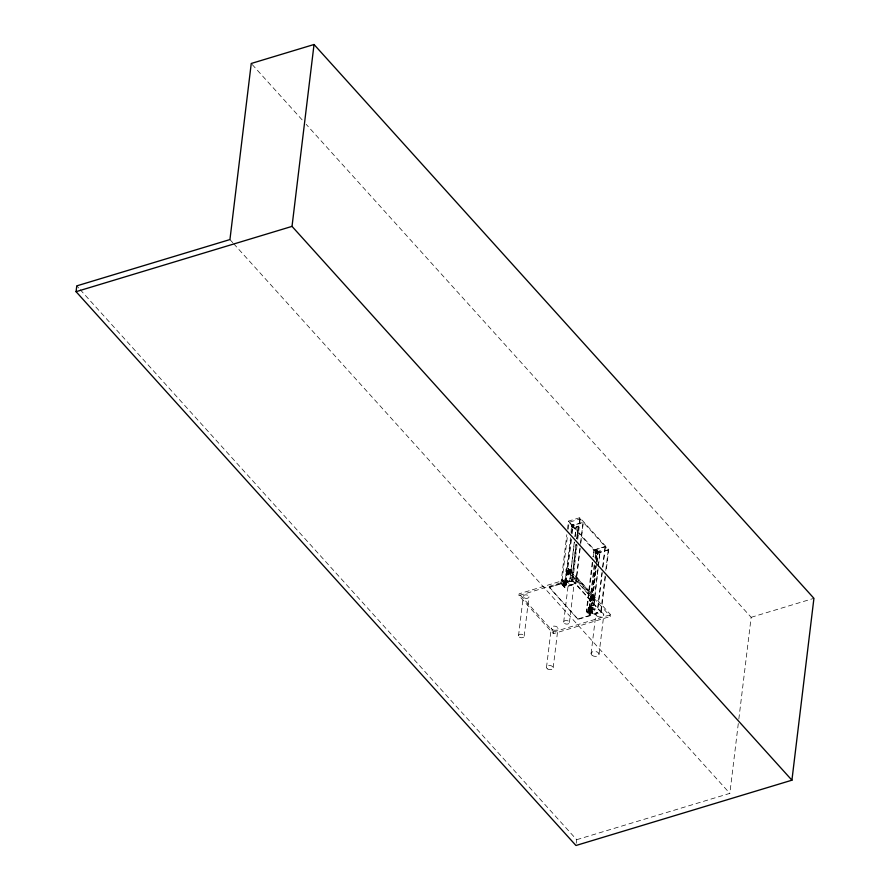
<?xml version="1.0" encoding="UTF-8"?>
<svg xmlns="http://www.w3.org/2000/svg" width="890" height="890" viewBox="0 0 890 890"><rect width="100%" height="100%" fill="white"/><g stroke="black" fill="none" stroke-linecap="round" stroke-linejoin="round"><path stroke-width="0.67" stroke-dasharray="4.45 3.34" d="M570.802 572.415C570.234 572.148 569.767 572.303 569.556 569.589M570.568 570.913L570.356 570.023M565.25 583.929C563.548 584.062 565.973 585.231 566.173 584.196M566.196 583.273C564.293 583.784 567.23 582.906 566.574 584.363M589.458 610.852L590.003 609.572M573.883 525.167C572.615 524.132 574.35 526.568 573.205 525.278M596 551.344C594.298 553.48 597.891 551.388 597.212 550.955M597.001 550.743C596.5 549.976 595.888 552 596.934 551.333M596.5 551.922L596.133 552.701L596.411 551.622M569.466 570.612L570.178 570.323L594.342 597.134M569.633 570.757L569.422 569.9L569.6 570.79M569.767 570.679L570.39 571.08L569.678 570.924M589.28 608.193C587.556 611.575 591.627 608.771 588.946 609.728C586.777 611.53 591.427 611.741 590.037 609.95M595.254 551.722L595.577 552.256L595.254 551.422M570.223 571.636L569.823 570.557L569.422 573.917L570.668 574.061L570.078 573.316L566.073 574.617L566.485 571.235L571.013 569.867L571.213 570.712L568.666 568.454L566.107 569.222L565.806 571.758L567.597 573.75L570.134 573.015M566.263 571.48L566.34 573.104L567.241 573.027M590.649 597.713L589.658 600.85L590.226 601.373C594.843 601.918 594.709 597.98 593.129 600.183L591.716 600.616C588.49 598.614 591.082 600.906 590.526 599.037M565.306 584.875L566.162 583.673L564.75 584.263L565.017 583.128L566.741 584.363L567.041 580.781M566.385 582.46C565.684 581.059 565.907 584.074 565.907 583.896M570.167 572.036L569.878 571.502L569.767 572.136M589.202 610.952C591.861 607.57 589.047 614.044 588.679 610.151M588.624 610.451L589.636 610.173M592.862 599.382L593.663 598.859M593.663 598.425L593.986 598.814M593.663 597.624L594.264 597.101L593.852 597.568M573.16 525.122C570.957 527.748 575.129 524.41 572.86 525.923C570.601 526.78 575.218 526.902 573.46 524.688M596.211 551.566C594.698 550.187 596.956 553.524 595.721 551.333C595.176 552.501 597.401 549.13 597.101 551.021M570.568 571.013L569.878 570.312M596.5 552.289L595.21 551.366L596.923 553.491L595.944 553.791L594.898 552.634L595.132 550.732L596.6 550.721M570.223 570.468C569.589 572.326 570.19 569.277 570.356 570.79M569.622 570.557L569.455 570.034M572.804 526.624L573.783 525.022M572.938 526.947L573.427 526.468M596.1 553.269L595.21 552.212L596.222 550.432L595.866 552.879M565.806 583.684L564.438 583.951M571.87 525.645L593.741 549.987L592.907 556.828M573.783 525.278C571.858 524.199 571.836 526.735 573.505 524.788M566.285 584.363L565.918 582.95M588.412 610.54L589.314 610.429L589.113 611.174M596.823 550.543L596.923 553.491M571.057 570.846C568.243 572.782 569.266 568.61 570.59 569.311M518.914 595.555L519.126 593.808L576.175 576.553L610.607 614.712L610.395 616.459L553.346 633.702L518.914 595.555L575.964 578.3L610.395 616.459M518.514 635.816L523.276 596.445M524.166 636.172L528.938 596.79M605.445 576.72L601.128 612.387L578.044 619.362L549.197 587.411L560.923 583.451L564.438 587.344L575.852 583.896L580.491 545.592M546.505 667.366L551.266 627.995M553.346 633.702L553.558 631.967L519.126 593.808M560.923 583.451L566.83 534.668M567.486 529.25L568.465 521.117L579.88 517.668L608.727 549.62L606.101 571.302M564.75 587.255L561.657 583.829L567.62 534.59M568.287 529.116L569.111 522.274L580.224 518.914L583.117 522.13L580.636 542.644M553.191 667.778L557.952 628.407M566.852 580.97L566.407 584.474L563.426 585.375L563.737 582.85L566.707 581.949M564.327 581.804L563.704 585.242L564.026 581.693L567.13 580.881L565.183 578.723L562.168 579.635L564.126 581.793M564.038 584.163L564.449 581.76M565.183 578.723L565.039 579.957L566.885 582.015M565.706 583.128L564.527 584.051L565.35 583.317M563.426 585.375L561.879 583.662L562.191 581.137L565.172 580.236L565.028 583.05M573.894 525.801L573.661 527.714L572.682 528.004L571.647 526.858L571.87 524.944L573.316 525.211M564.438 587.344L570.523 537.805M571.069 532.632C570.802 527.403 573.004 523.064 573.716 525.412M572.537 527.08L571.947 526.424C572.648 523.721 571.814 526.802 573.26 526.88M565.606 583.028L570.946 539.017M571.602 533.533L572.493 526.424M564.661 583.973L565.74 584.062L565.039 581.515M566.207 581.159L566.029 582.683M572.504 527.114C573.649 527.97 572.003 525.1 573.26 526.435M571.514 539.084L565.862 583.028M572.181 533.6L572.593 524.711M568.143 573.727L567.253 573.405L568.654 572.915L568.832 571.424L568.132 571.158L567.742 574.84L567.153 574.473M568.054 571.769L567.342 571.424L567.965 571.892M567.809 571.158L568.343 572.048M572.982 527.214L573.104 526.524M567.664 572.971L566.485 572.848L568.309 572.537L567.809 574.985L568.198 571.135M568.666 568.454L568.365 570.98L593.719 600.116L593.819 599.548M567.965 574.929L568.421 570.968L570.813 573.694M568.688 571.124L568.788 568.666M567.52 574.183C564.928 574.172 569.622 574.918 568.265 573.405M568.421 572.982L568.599 571.491M568.187 574.862L568.599 573.36L567.842 572.281L568.265 572.771M563.682 622.143L568.443 582.772M569.845 574.306L570.123 570.768M570.078 573.316L570.167 569.489M574.273 541.966L569.667 581.726L571.703 581.103L576.164 544.279M574.929 536.514L576.086 526.969L578.122 526.346L576.82 538.828M569.667 581.726L574.451 542.177M575.118 536.715L576.086 526.969M570.968 573.649L571.269 571.113L568.999 568.599M575.975 544.079L571.703 581.103M576.631 538.628L578.122 526.346M601.128 612.387L572.281 580.425L576.598 544.769M577.421 537.994L579.88 517.668M577.076 544.903L572.771 580.469L561.657 583.829M577.732 539.429L580.224 518.914M569.422 622.499L574.183 583.128M575.964 578.3L576.175 576.553M579.98 548.118L575.674 583.684L564.56 587.044M580.658 544.224L583.306 522.33L571.881 525.823L583.117 522.13M578.044 619.362L549.252 586.977M578.1 618.928L589.77 615.402L586.288 611.552L592.25 562.302M592.74 562.413L586.777 611.664L597.891 608.304L602.196 572.737M593.408 556.94L594.231 550.098L605.345 546.738L608.237 549.953L605.756 570.479M590.17 608.148L589.603 607.381L588.49 607.714L587.912 612.064L588.39 608.471M592.573 613.288L591.027 611.575L591.327 609.038L592.873 610.751L592.573 613.288L589.592 614.189L588.045 612.476L588.357 609.939M596.144 553.191L595.666 552.468L596.834 552.089M594.209 564.783L589.047 609.672M595.032 557.93L595.944 551.633L595.076 551.277M591.305 598.024L590.738 597.235L589.892 601.106M589.102 610.929L590.026 609.995L589.391 610.874M590.215 600.984L590.671 600.439L589.903 600.594M595.944 553.791L596.333 550.676L595.154 551.055M588.98 608.66L594.776 564.861M595.443 559.376L596.745 551.822M590.181 600.439C594.464 585.442 590.437 604.188 590.504 600.728M590.014 609.439L590.281 607.826L589.97 609.383M589.892 598.403C591.26 600.049 591.383 595.911 592.128 597.235L591.716 600.616M596.979 551.244L596.422 552.968L596.4 551.767M589.592 614.189L589.903 611.652L588.301 609.795L588.913 611.196M590.226 601.373L591.349 600.616L591.716 596.778M605.1 575.952L600.794 611.519L589.681 614.879L595.644 565.606M596.311 560.144L597.134 553.313L594.231 550.098M589.77 615.402L595.666 566.63M596.322 561.201L597.312 553.079L568.465 521.117M590.682 610.051L591.049 607.592L590.76 609.962M589.058 611.297L590.148 610.585L588.234 608.515L591.249 607.603L590.459 611.652M596.801 562.28L598.113 551.377L600.149 550.754L593.741 605.511L591.705 606.135L596.634 563.648M591.705 606.135L596.322 567.942M596.979 562.491L598.113 551.377M592.729 599.671L593.129 596.411L593.953 596.167L594.609 596.901L594.231 600.082M593.129 600.183L593.129 596.411M588.045 612.476L594.453 610.585L592.595 608.515L592.74 607.28L588.323 608.615M593.964 596.2L594.12 600.194M593.741 605.511L600.149 550.754M594.453 610.585L594.609 609.35L592.74 607.28M591.094 653.538L595.855 614.167M602.007 572.526L597.702 608.093L586.288 611.552M602.675 567.052L605.156 546.538L583.306 522.33M602.853 567.264L605.345 546.738M599.026 654.261L603.787 614.89M576.253 843.186L576.676 839.704L79.566 288.972M576.676 839.704L729.845 793.379L738.667 720.477M738.834 719.098L751.149 617.304L306.171 124.333M569.455 569.856L570.501 569.433M566.173 573.416L566.285 574.506M567.108 573.238L566.351 573.783L566.941 573.127M590.682 599.015C592.317 599.359 589.981 600.45 591.038 599.259M591.005 599.404C589.981 600.817 591.85 599.293 590.604 598.358M591.183 599.715L591.383 598.013L590.192 598.436M591.272 598.981L591.116 599.949M571.747 525.456L572.448 526.724M572.526 526.135L572.003 525.667L572.504 526.48M564.783 584.363L566.351 583.673M566.351 583.929L566.507 584.508M569.088 569.967L569.856 571.781L570.957 571.491M571.269 571.113L569.589 571.591L569.945 571.091M570.824 571.347L570.178 571.469M589.102 607.648L589.013 607.547M590.215 610.529L589.091 609.205M569.133 569.867L569.177 570.902M573.305 526.001L573.672 525.556L573.527 526.791L572.359 527.392M569.667 569.711L569.099 569.789M571.892 525.534L572.726 524.488L573.605 525.011M572.726 524.777L572.092 525.723L572.96 526.513M566.752 584.33L566.162 584.73M597.045 551.477C597.301 549.931 594.72 550.02 595.977 551.121M590.059 597.824L591.171 598.547M565.495 583.896L566.696 583.15L566.073 582.46M565.74 584.062L566.04 583.473L565.183 583.629M590.148 610.585L589.525 610.384M570.712 572.648L569.433 573.193L570.79 572.904M594.264 597.502L593.241 597.691L594.142 597.145M592.851 599.281L593.897 598.603M593.341 597.246C594.765 597.769 592.273 598.569 594.275 598.091M593.986 597.769L594.064 597.757M572.303 526.524L572.693 525.378M570.145 571.302L569.567 571.58M569.322 571.703L569.077 571.057M596.378 550.765L595.688 551.277L595.655 550.676M588.735 610.874L589.035 610.429M593.14 599.148L594.053 598.659M594.008 599.66L593.185 598.614M594.242 598.336L569.333 570.023L570.201 571.069M594.209 596.3L593.986 599.226M566.73 571.725L566.485 574.962M566.663 574.551L566.374 574.818M566.374 573.36L567.008 572.626M566.062 574.317C566.541 572.893 568.465 574.629 567.008 573.694M566.385 573.983L566.83 573.371M591.327 598.369L591.171 597.112L590.626 597.88M590.515 600.427L590.682 599.727L591.349 600.616M591.249 599.048L591.883 598.592L591.361 597.869M572.938 525.779C570.701 525.567 574.017 524.599 572.704 524.655M589.625 610.062L589.213 609.95M568.276 572.504L568.387 571.758M565.217 585.275L565.317 584.062L564.716 584.174M596.678 551.277L596.634 551.344M571.981 525.3L572.148 526.179M572.125 525.434L572.381 524.844M566.674 584.519L564.861 582.761M588.635 608.971L589.592 609.283M595.388 550.943L595.699 551.489M590.904 599.693L591.294 600.527M566.485 572.848L566.652 572.637M590.838 600.45L591.016 600.094M565.128 584.33L564.805 583.707M566.552 573.872L566.952 573.816M573.594 525.923L573.516 526.246M590.526 600.85L590.348 600.439M595.755 551.711L596.066 552.067M595.699 551.288L596.033 550.443M591.316 599.548L590.86 598.314L591.572 598.169M564.994 583.807L564.928 584.596M565.261 583.562L566.307 584.997L563.326 581.748M589.803 610.128L589.792 610.774L589.669 609.861M595.365 550.743L595.822 551.244M566.351 584.73L563.615 585.142M573.46 526.079L573.371 525.456L572.926 525.934M567.075 571.436L566.418 572.048L567.764 571.736M566.407 574.584L566.986 574.695M591.027 597.813L591.527 598.569M566.719 584.33L566.251 584.83L563.414 581.671M588.49 609.561L591.427 612.721M573.015 525.578L572.259 525.901L569.111 522.274M595.977 551.288L596.589 550.966M567.286 571.736L566.485 571.235M595.243 551.878L596.222 551.744M593.585 596.834L592.128 597.235M590.893 598.581L590.415 598.247M566.207 585.075L565.317 585.308L564.46 584.218M588.624 609.261L587.99 610.173L588.98 611.041M566.975 571.48L566.14 574.795L567.809 574.985M590.871 599.17L591.416 599.515M567.008 571.469L566.518 572.381L567.331 572.303M595.744 551.933L596.155 552.245M573.249 526.146L571.947 526.424M589.191 610.985L589.759 610.807L588.657 609.416M590.827 599.56C588.702 599.426 590.526 596.589 591.538 599.126M595.888 551.911L596.778 552.668L595.588 553.135M588.702 610.607L588.568 610.74M590.56 599.882L590.437 600.127M571.647 526.858L572.626 526.557M576.275 527.169L578.311 526.557M593.741 549.987L605.156 546.538M595.21 552.212L597.157 551.577M594.898 552.634L595.888 552.345M598.303 551.577L600.338 550.966M597.312 553.079L608.727 549.62M597.134 553.313L608.237 549.953M570.79 569.745L569.277 570.49L571.08 570.012M565.806 571.758L571.057 570.635M571.024 570.334L567.909 571.213L567.308 574.962M571.046 570.512L570.512 570.468M567.642 571.614L568.365 571.781L566.107 569.222M568.421 574.795L567.809 573.75M568.009 574.339L569.422 573.917M549.197 587.411L572.281 580.425M591.672 597.379L590.137 597.846L594.62 597.045M590.226 599.137L591.06 599.07M591.349 599.315L591.071 598.002M591.082 600.227L590.882 599.137M591.516 605.923L593.552 605.311M588.991 609.405L590.092 609.072L589.48 608.393M592.595 608.515L588.179 609.85L590.037 611.919M592.873 610.751L587.823 611.964M553.558 631.967L610.607 614.712M751.149 617.304L813.927 598.325M566.919 572.504L568.198 573.282M596.356 550.91L596.945 551.01M572.837 527.492L572.915 524.611M565.328 582.983L565.951 583.128M564.85 584.485L565.973 583.184M593.374 598.581L593.241 598.202M596.278 550.387L597.023 550.877M590.092 600.416L590.459 600.561M565.172 584.875L564.638 584.641M595.499 551.967L595.733 552.223M589.302 609.038L590.159 609.95M567.086 572.493L567.809 572.504M590.359 599.904L589.747 599.604M567.386 571.847L568.065 572.025M567.342 572.671L568.176 573.505M567.331 573.427L568.087 574.228M567.642 572.092L568.654 572.915M252.182 64.514L302.455 120.206M569.689 570.946C572.17 568.654 571.235 575.863 569.967 573.438M591.105 596.968L591.65 597.557M567.976 571.692L568.321 572.27M569.466 573.316L593.641 600.094M567.62 573.36L568.109 574.006M590.849 599.359L591.349 600.027M567.542 574.028L568.02 574.74M572.337 579.991L601.184 611.953M565.172 580.236L566.819 582.138M588.49 607.714L589.113 608.393M588.891 608.56L589.458 608.838M588.446 609.606L589.402 610.685M562.024 580.87L563.882 582.928M586.599 611.452L589.681 614.879M229.943 239.566L232.735 242.659M233.669 243.693L729.845 793.379M76.774 285.879L78.632 287.948M565.028 585.075L564.538 584.107M552.289 629.53A3.36 2.08 6.9 0 0 557.863 628.941A3.36 2.08 6.9 0 0 553.68 626.126A3.36 2.08 6.9 0 0 552.289 629.53M524.143 597.746A2.837 1.758 6.9 0 0 528.849 597.246A2.837 1.758 6.9 0 0 525.322 594.865A2.837 1.758 6.9 0 0 524.143 597.746M569.322 584.096A2.881 1.78 6.9 0 0 574.106 583.584A2.881 1.78 6.9 0 0 570.523 581.17A2.881 1.78 6.9 0 0 569.322 584.096M596.945 616.014A3.983 2.47 6.9 0 0 603.631 615.513A3.983 2.47 6.9 0 0 598.903 612.053A3.983 2.47 6.9 0 0 596.945 616.014M519.382 637.118A2.837 1.758 6.9 0 0 524.088 636.617A2.837 1.758 6.9 0 0 520.561 634.236A2.837 1.758 6.9 0 0 519.382 637.118M564.56 623.467A2.881 1.78 6.9 0 0 569.344 622.956A2.881 1.78 6.9 0 0 565.751 620.541A2.881 1.78 6.9 0 0 564.56 623.467M547.528 668.913A3.36 2.08 6.9 0 0 553.091 668.312A3.36 2.08 6.9 0 0 548.919 665.498A3.36 2.08 6.9 0 0 547.528 668.913M592.173 655.396A3.983 2.47 6.9 0 0 598.859 654.895A3.983 2.47 6.9 0 0 594.142 651.424A3.983 2.47 6.9 0 0 592.173 655.396"/><path stroke-width="1.33" d="M76.073 291.675L76.774 285.879L229.943 239.566L251.247 63.479L314.036 44.5L813.927 598.325L791.922 780.196L575.964 845.5L76.073 291.675L292.02 226.383L791.922 780.196M292.02 226.383L314.036 44.5"/></g></svg>
